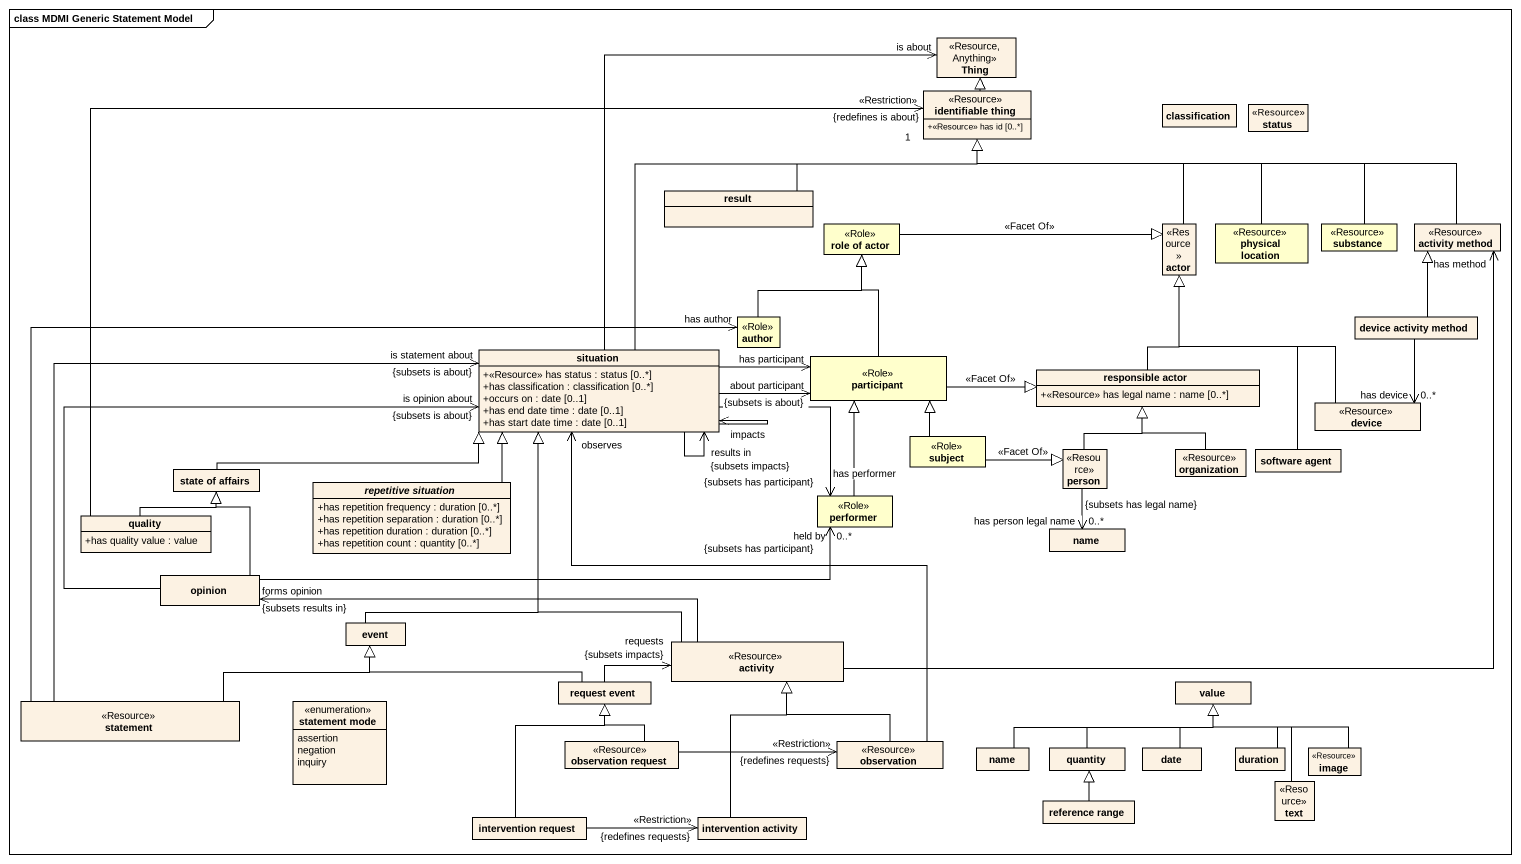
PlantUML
@startuml
mainframe class MDMI Generic Statement Model
hide circle
hide empty members
skinparam classAttributeIconSize 0
class Thing <<Resource, Anything>>
class "identifiable thing" as identifiable_thing <<Resource>> {
  +<<Resource>> has id [0..*]
}
class classification
class status <<Resource>>
class result
class "role of actor" as role_of_actor <<Role>> #FFFFCC
class "actor" as actor_ <<Resource>>
class "physical location" as physical_location <<Resource>> #FFFFCC
class substance <<Resource>> #FFFFCC
class "activity method" as activity_method <<Resource>>
class author <<Role>> #FFFFCC
class "device activity method" as device_activity_method
class situation {
  +<<Resource>> has status : status [0..*]
  +has classification : classification [0..*]
  +occurs on : date [0..1]
  +has end date time : date [0..1]
  +has start date time : date [0..1]
}
class "participant" as participant_ <<Role>> #FFFFCC
class "responsible actor" as responsible_actor {
  +<<Resource>> has legal name : name [0..*]
}
class device <<Resource>>
class subject <<Role>> #FFFFCC
class "person" as person_ <<Resource>>
class organization <<Resource>>
class "software agent" as software_agent
class "state of affairs" as state_of_affairs
abstract class "repetitive situation" as repetitive_situation {
  +has repetition frequency : duration [0..*]
  +has repetition separation : duration [0..*]
  +has repetition duration : duration [0..*]
  +has repetition count : quantity [0..*]
}
class performer <<Role>> #FFFFCC
class quality {
  +has quality value : value
}
class name
class opinion
class event
class activity <<Resource>>
class statement <<Resource>>
enum "statement mode" as statement_mode {
  assertion
  negation
  inquiry
}
class "request event" as request_event
class value
class "observation request" as observation_request <<Resource>>
class observation <<Resource>>
class "name" as name_2
class quantity
class date
class duration
class image <<Resource>>
class text <<Resource>>
class "intervention request" as intervention_request
class "intervention activity" as intervention_activity
class "reference range" as reference_range
identifiable_thing -up-|> Thing
result -right-|> identifiable_thing
role_of_actor -right-|> actor_ : <<Facet Of>>
actor_ -up-|> identifiable_thing
physical_location -left-|> identifiable_thing
substance -left-|> identifiable_thing
activity_method -left-|> identifiable_thing
author -up-|> role_of_actor
device_activity_method -up-|> activity_method
device_activity_method --> "has device\n0..*" device
situation -up-> "is about" Thing
situation -up-|> identifiable_thing
situation --> "impacts" situation
situation --> "results in\n{subsets impacts}" situation
situation -right-> "has participant" participant_
situation -right-> "about participant\n{subsets is about}" participant_
situation -right-> "has performer\n{subsets has participant}" performer
participant_ -up-|> role_of_actor
participant_ -right-|> responsible_actor : <<Facet Of>>
responsible_actor -up-|> actor_
device -up-|> actor_
subject -up-|> participant_
subject -right-|> person_ : <<Facet Of>>
person_ -up-|> responsible_actor
organization -up-|> responsible_actor
software_agent -up-|> actor_
state_of_affairs -right-|> situation
repetitive_situation -up-|> situation
performer -up-|> participant_
quality -right-> "<<Restriction>>\n{redefines is about}\n1" identifiable_thing
quality -up-|> state_of_affairs
name "has person legal name\n0..*\n{subsets has legal name}" <-up- person_
opinion -right-> "is opinion about\n{subsets is about}" situation
opinion -up-|> state_of_affairs
opinion -right-> "held by\n0..*\n{subsets has participant}" performer
event -up-|> situation
activity -up-> "has method" activity_method
activity -up-|> situation
activity -left-> "forms opinion\n{subsets results in}" opinion
statement -up-> "has author" author
statement -up-> "is statement about\n{subsets is about}" situation
statement -right-|> event
request_event -left-|> event
request_event -right-> "requests\n{subsets impacts}" activity
observation_request -up-|> request_event
observation_request -right-> "<<Restriction>>\n{redefines requests}" observation
observation -up-> "observes" situation
observation -up-|> activity
name_2 -right-|> value
quantity -right-|> value
date -up-|> value
duration -up-|> value
image -left-|> value
text -up-|> value
intervention_request -up-|> request_event
intervention_request -right-> "<<Restriction>>\n{redefines requests}" intervention_activity
intervention_activity -up-|> activity
reference_range -up-|> quantity
@enduml
